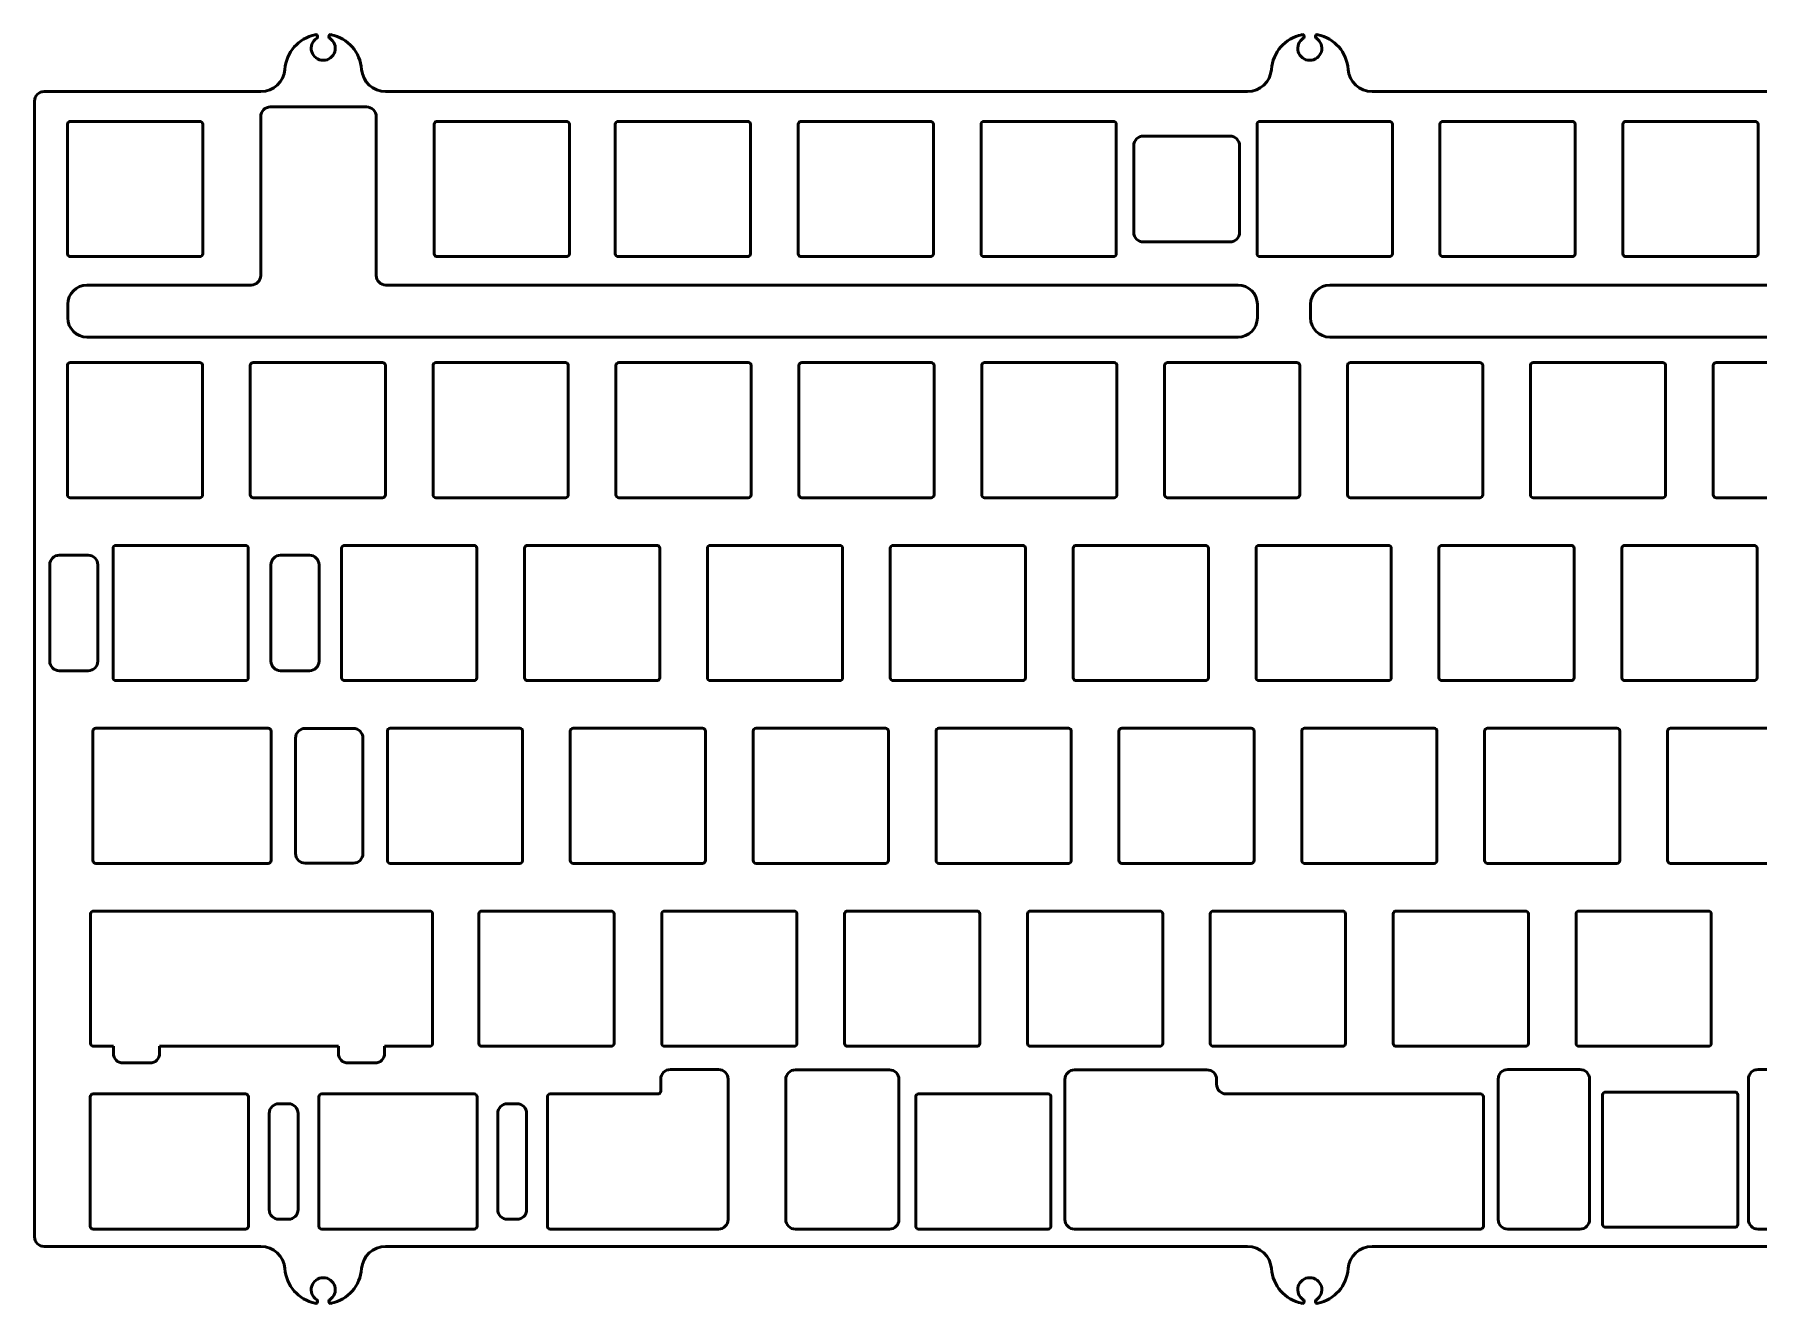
# Model space of a CAD drawing. Header units: millimetres. Extents: x 255 to 605, y 270 to 402.
# Drawn here: x 254.9 to 434, y 270.1 to 402 of the extents above; entities that cross this region are included whole.
import ezdxf

# ---------------------------------------------------------------- set-up
doc = ezdxf.new("R2010")
doc.units = ezdxf.units.MM
doc.header["$LTSCALE"] = 0.75
doc.layers.add('Visible', color=7, linetype='Continuous', lineweight=50)

msp = doc.modelspace()

# ---------------------------------------------------------------- linework, layer by layer
at = {"layer": 'Visible'}
for p, q in [((255.886539, 396.027938, 0.75), (278.405798, 396.027938, 0.75)), ((291.367279, 396.027938, 0.75), (380.905798, 396.027938, 0.75)), ((393.867279, 396.027938, 0.75), (465.905798, 396.027938, 0.75)), ((254.886539, 395.027938, 0.75), (254.886539, 277.027938, 0.75)), ((279.389572, 394.42605, 0.75), (289.389572, 394.42605, 0.75)), ((258.314604, 379.17605, 0.75), (258.314604, 392.62605, 0.75)), ((258.614604, 392.92605, 0.75), (272.064604, 392.92605, 0.75)), ((272.364604, 392.62605, 0.75), (272.364604, 379.17605, 0.75)), ((278.389572, 376.923366, 0.75), (278.389572, 393.42605, 0.75)), ((290.389572, 393.42605, 0.75), (290.389572, 376.923366, 0.75)), ((296.41454, 379.17605, 0.75), (296.41454, 392.62605, 0.75)), ((296.71454, 392.92605, 0.75), (310.16454, 392.92605, 0.75)), ((310.46454, 392.62605, 0.75), (310.46454, 379.17605, 0.75)), ((315.229092, 379.17605, 0.75), (315.229092, 392.62605, 0.75)), ((315.529092, 392.92605, 0.75), (328.979092, 392.92605, 0.75)), ((329.279092, 392.62605, 0.75), (329.279092, 379.17605, 0.75)), ((334.229093, 379.17605, 0.75), (334.229093, 392.62605, 0.75)), ((334.529093, 392.92605, 0.75), (347.979093, 392.92605, 0.75)), ((348.279093, 392.62605, 0.75), (348.279093, 379.17605, 0.75)), ((353.229093, 379.17605, 0.75), (353.229093, 392.62605, 0.75)), ((353.529093, 392.92605, 0.75), (366.979093, 392.92605, 0.75)), ((367.279093, 392.62605, 0.75), (367.279093, 379.17605, 0.75)), ((381.91154, 379.17605, 0.75), (381.91154, 392.62605, 0.75)), ((382.21154, 392.92605, 0.75), (395.66154, 392.92605, 0.75)), ((395.96154, 392.62605, 0.75), (395.96154, 379.17605, 0.75)), ((400.91154, 379.17605, 0.75), (400.91154, 392.62605, 0.75)), ((401.21154, 392.92605, 0.75), (414.66154, 392.92605, 0.75)), ((414.96154, 392.62605, 0.75), (414.96154, 379.17605, 0.75)), ((419.91154, 379.17605, 0.75), (419.91154, 392.62605, 0.75)), ((420.21154, 392.92605, 0.75), (433.66154, 392.92605, 0.75)), ((433.96154, 392.62605, 0.75), (433.96154, 379.17605, 0.75)), ((370.095316, 391.40105, 0.75), (379.095316, 391.40105, 0.75)), ((369.095316, 381.40105, 0.75), (369.095316, 390.40105, 0.75)), ((380.095316, 390.40105, 0.75), (380.095316, 381.40105, 0.75)), ((379.095316, 380.40105, 0.75), (370.095316, 380.40105, 0.75)), ((272.064604, 378.87605, 0.75), (258.614604, 378.87605, 0.75)), ((310.16454, 378.87605, 0.75), (296.71454, 378.87605, 0.75)), ((328.979092, 378.87605, 0.75), (315.529092, 378.87605, 0.75)), ((347.979093, 378.87605, 0.75), (334.529093, 378.87605, 0.75)), ((366.979093, 378.87605, 0.75), (353.529093, 378.87605, 0.75)), ((395.66154, 378.87605, 0.75), (382.21154, 378.87605, 0.75)), ((414.66154, 378.87605, 0.75), (401.21154, 378.87605, 0.75)), ((433.66154, 378.87605, 0.75), (420.21154, 378.87605, 0.75)), ((260.339604, 375.923366, 0.75), (277.389572, 375.923366, 0.75)), ((291.389572, 375.923366, 0.75), (379.936539, 375.923366, 0.75)), ((389.468671, 375.923366, 0.75), (472.706277, 375.923366, 0.75)), ((258.339604, 372.515872, 0.75), (258.339604, 373.923366, 0.75)), ((381.936539, 373.923366, 0.75), (381.936539, 372.515872, 0.75)), ((387.468671, 372.515872, 0.75), (387.468671, 373.923366, 0.75)), ((379.936539, 370.515872, 0.75), (260.339604, 370.515872, 0.75)), ((472.706277, 370.515872, 0.75), (389.468671, 370.515872, 0.75)), ((258.300591, 354.125387, 0.75), (258.300591, 367.575387, 0.75)), ((258.600591, 367.875387, 0.75), (272.050591, 367.875387, 0.75)), ((272.350591, 367.575387, 0.75), (272.350591, 354.125387, 0.75)), ((277.300591, 354.125387, 0.75), (277.300591, 367.575387, 0.75)), ((277.600591, 367.875387, 0.75), (291.050591, 367.875387, 0.75)), ((291.350591, 367.575387, 0.75), (291.350591, 354.125387, 0.75)), ((296.300591, 354.125387, 0.75), (296.300591, 367.575387, 0.75)), ((296.600591, 367.875387, 0.75), (310.050591, 367.875387, 0.75)), ((310.350591, 367.575387, 0.75), (310.350591, 354.125387, 0.75)), ((315.300591, 354.125387, 0.75), (315.300591, 367.575387, 0.75)), ((315.600591, 367.875387, 0.75), (329.050591, 367.875387, 0.75)), ((329.350591, 367.575387, 0.75), (329.350591, 354.125387, 0.75)), ((334.300591, 354.125387, 0.75), (334.300591, 367.575387, 0.75)), ((334.600591, 367.875387, 0.75), (348.050591, 367.875387, 0.75)), ((348.350591, 367.575387, 0.75), (348.350591, 354.125387, 0.75)), ((353.300591, 354.125387, 0.75), (353.300591, 367.575387, 0.75)), ((353.600591, 367.875387, 0.75), (367.050591, 367.875387, 0.75)), ((367.350591, 367.575387, 0.75), (367.350591, 354.125387, 0.75)), ((372.300591, 354.125387, 0.75), (372.300591, 367.575387, 0.75)), ((372.600591, 367.875387, 0.75), (386.050591, 367.875387, 0.75)), ((386.350591, 367.575387, 0.75), (386.350591, 354.125387, 0.75)), ((391.300591, 354.125387, 0.75), (391.300591, 367.575387, 0.75)), ((391.600591, 367.875387, 0.75), (405.050591, 367.875387, 0.75)), ((405.350591, 367.575387, 0.75), (405.350591, 354.125387, 0.75)), ((410.300591, 354.125387, 0.75), (410.300591, 367.575387, 0.75)), ((410.600591, 367.875387, 0.75), (424.050591, 367.875387, 0.75)), ((424.350591, 367.575387, 0.75), (424.350591, 354.125387, 0.75)), ((429.300591, 354.125387, 0.75), (429.300591, 367.575387, 0.75)), ((429.600591, 367.875387, 0.75), (443.050591, 367.875387, 0.75)), ((272.050591, 353.825387, 0.75), (258.600591, 353.825387, 0.75)), ((291.050591, 353.825387, 0.75), (277.600591, 353.825387, 0.75)), ((310.050591, 353.825387, 0.75), (296.600591, 353.825387, 0.75)), ((329.050591, 353.825387, 0.75), (315.600591, 353.825387, 0.75)), ((348.050591, 353.825387, 0.75), (334.600591, 353.825387, 0.75)), ((367.050591, 353.825387, 0.75), (353.600591, 353.825387, 0.75)), ((386.050591, 353.825387, 0.75), (372.600591, 353.825387, 0.75)), ((405.050591, 353.825387, 0.75), (391.600591, 353.825387, 0.75)), ((424.050591, 353.825387, 0.75), (410.600591, 353.825387, 0.75)), ((443.050591, 353.825387, 0.75), (429.600591, 353.825387, 0.75)), ((257.468555, 347.850387, 0.75), (260.468555, 347.850387, 0.75)), ((263.050571, 335.125387, 0.75), (263.050571, 348.575387, 0.75)), ((263.350571, 348.875387, 0.75), (276.800571, 348.875387, 0.75)), ((277.100571, 348.575387, 0.75), (277.100571, 335.125387, 0.75)), ((280.450571, 347.850387, 0.75), (283.450571, 347.850387, 0.75)), ((286.80057, 335.125387, 0.75), (286.80057, 348.575387, 0.75)), ((287.10057, 348.875387, 0.75), (300.55057, 348.875387, 0.75)), ((300.85057, 348.575387, 0.75), (300.85057, 335.125387, 0.75)), ((305.80057, 335.125387, 0.75), (305.80057, 348.575387, 0.75)), ((306.10057, 348.875387, 0.75), (319.55057, 348.875387, 0.75)), ((319.85057, 348.575387, 0.75), (319.85057, 335.125387, 0.75)), ((324.80057, 335.125387, 0.75), (324.80057, 348.575387, 0.75)), ((325.10057, 348.875387, 0.75), (338.55057, 348.875387, 0.75)), ((338.85057, 348.575387, 0.75), (338.85057, 335.125387, 0.75)), ((343.80057, 335.125387, 0.75), (343.80057, 348.575387, 0.75)), ((344.10057, 348.875387, 0.75), (357.55057, 348.875387, 0.75)), ((357.85057, 348.575387, 0.75), (357.85057, 335.125387, 0.75)), ((362.80057, 335.125387, 0.75), (362.80057, 348.575387, 0.75)), ((363.10057, 348.875387, 0.75), (376.55057, 348.875387, 0.75)), ((376.85057, 348.575387, 0.75), (376.85057, 335.125387, 0.75)), ((381.80057, 335.125387, 0.75), (381.80057, 348.575387, 0.75)), ((382.10057, 348.875387, 0.75), (395.55057, 348.875387, 0.75)), ((395.85057, 348.575387, 0.75), (395.85057, 335.125387, 0.75)), ((400.80057, 335.125387, 0.75), (400.80057, 348.575387, 0.75)), ((401.10057, 348.875387, 0.75), (414.55057, 348.875387, 0.75)), ((414.85057, 348.575387, 0.75), (414.85057, 335.125387, 0.75)), ((419.80057, 335.125387, 0.75), (419.80057, 348.575387, 0.75)), ((420.10057, 348.875387, 0.75), (433.55057, 348.875387, 0.75)), ((433.85057, 348.575387, 0.75), (433.85057, 335.125387, 0.75)), ((256.468555, 336.850387, 0.75), (256.468555, 346.850387, 0.75)), ((261.468555, 346.850387, 0.75), (261.468555, 336.850387, 0.75)), ((279.450571, 336.850387, 0.75), (279.450571, 346.850387, 0.75)), ((284.450571, 346.850387, 0.75), (284.450571, 336.850387, 0.75)), ((260.468555, 335.850387, 0.75), (257.468555, 335.850387, 0.75)), ((283.450571, 335.850387, 0.75), (280.450571, 335.850387, 0.75)), ((276.800571, 334.825387, 0.75), (263.350571, 334.825387, 0.75)), ((300.55057, 334.825387, 0.75), (287.10057, 334.825387, 0.75)), ((319.55057, 334.825387, 0.75), (306.10057, 334.825387, 0.75)), ((338.55057, 334.825387, 0.75), (325.10057, 334.825387, 0.75)), ((357.55057, 334.825387, 0.75), (344.10057, 334.825387, 0.75)), ((376.55057, 334.825387, 0.75), (363.10057, 334.825387, 0.75)), ((395.55057, 334.825387, 0.75), (382.10057, 334.825387, 0.75)), ((414.55057, 334.825387, 0.75), (401.10057, 334.825387, 0.75)), ((433.55057, 334.825387, 0.75), (420.10057, 334.825387, 0.75)), ((261.25057, 329.875389, 0.75), (279.17557, 329.875389, 0.75)), ((283.013071, 329.850389, 0.75), (288.013071, 329.850389, 0.75)), ((291.850572, 329.875389, 0.75), (305.300572, 329.875389, 0.75)), ((310.850572, 329.875389, 0.75), (324.300572, 329.875389, 0.75)), ((329.850572, 329.875389, 0.75), (343.300572, 329.875389, 0.75)), ((348.850572, 329.875389, 0.75), (362.300572, 329.875389, 0.75)), ((367.850572, 329.875389, 0.75), (381.300572, 329.875389, 0.75)), ((386.850572, 329.875389, 0.75), (400.300572, 329.875389, 0.75)), ((405.850572, 329.875389, 0.75), (419.300572, 329.875389, 0.75)), ((424.850572, 329.875389, 0.75), (438.300572, 329.875389, 0.75)), ((260.95057, 316.125389, 0.75), (260.95057, 329.575389, 0.75)), ((279.47557, 329.575389, 0.75), (279.47557, 316.125389, 0.75)), ((282.013071, 316.850389, 0.75), (282.013071, 328.850389, 0.75)), ((289.013071, 328.850389, 0.75), (289.013071, 316.850389, 0.75)), ((291.550572, 316.125389, 0.75), (291.550572, 329.575389, 0.75)), ((305.600572, 329.575389, 0.75), (305.600572, 316.125389, 0.75)), ((310.550572, 316.125389, 0.75), (310.550572, 329.575389, 0.75)), ((324.600572, 329.575389, 0.75), (324.600572, 316.125389, 0.75)), ((329.550572, 316.125389, 0.75), (329.550572, 329.575389, 0.75)), ((343.600572, 329.575389, 0.75), (343.600572, 316.125389, 0.75)), ((348.550572, 316.125389, 0.75), (348.550572, 329.575389, 0.75)), ((362.600572, 329.575389, 0.75), (362.600572, 316.125389, 0.75)), ((367.550572, 316.125389, 0.75), (367.550572, 329.575389, 0.75)), ((381.600572, 329.575389, 0.75), (381.600572, 316.125389, 0.75)), ((386.550572, 316.125389, 0.75), (386.550572, 329.575389, 0.75)), ((400.600572, 329.575389, 0.75), (400.600572, 316.125389, 0.75)), ((405.550572, 316.125389, 0.75), (405.550572, 329.575389, 0.75)), ((419.600572, 329.575389, 0.75), (419.600572, 316.125389, 0.75)), ((424.550572, 316.125389, 0.75), (424.550572, 329.575389, 0.75)), ((279.17557, 315.825389, 0.75), (261.25057, 315.825389, 0.75)), ((288.013071, 315.850389, 0.75), (283.013071, 315.850389, 0.75)), ((305.300572, 315.825389, 0.75), (291.850572, 315.825389, 0.75)), ((324.300572, 315.825389, 0.75), (310.850572, 315.825389, 0.75)), ((343.300572, 315.825389, 0.75), (329.850572, 315.825389, 0.75)), ((362.300572, 315.825389, 0.75), (348.850572, 315.825389, 0.75)), ((381.300572, 315.825389, 0.75), (367.850572, 315.825389, 0.75)), ((400.300572, 315.825389, 0.75), (386.850572, 315.825389, 0.75)), ((419.300572, 315.825389, 0.75), (405.850572, 315.825389, 0.75)), ((438.300572, 315.825389, 0.75), (424.850572, 315.825389, 0.75)), ((260.714604, 297.125389, 0.75), (260.714604, 310.575389, 0.75)), ((261.014604, 310.875389, 0.75), (295.954604, 310.875389, 0.75)), ((296.254604, 310.575389, 0.75), (296.254604, 297.125389, 0.75)), ((301.050571, 297.125389, 0.75), (301.050571, 310.575389, 0.75)), ((301.350571, 310.875389, 0.75), (314.800571, 310.875389, 0.75)), ((315.100571, 310.575389, 0.75), (315.100571, 297.125389, 0.75)), ((320.050571, 297.125389, 0.75), (320.050571, 310.575389, 0.75)), ((320.350571, 310.875389, 0.75), (333.800571, 310.875389, 0.75)), ((334.100571, 310.575389, 0.75), (334.100571, 297.125389, 0.75)), ((339.050571, 297.125389, 0.75), (339.050571, 310.575389, 0.75)), ((339.350571, 310.875389, 0.75), (352.800571, 310.875389, 0.75)), ((353.100571, 310.575389, 0.75), (353.100571, 297.125389, 0.75)), ((358.050571, 297.125389, 0.75), (358.050571, 310.575389, 0.75)), ((358.350571, 310.875389, 0.75), (371.800571, 310.875389, 0.75)), ((372.100571, 310.575389, 0.75), (372.100571, 297.125389, 0.75)), ((377.050571, 297.125389, 0.75), (377.050571, 310.575389, 0.75)), ((377.350571, 310.875389, 0.75), (390.800571, 310.875389, 0.75)), ((391.100571, 310.575389, 0.75), (391.100571, 297.125389, 0.75)), ((396.050571, 297.125389, 0.75), (396.050571, 310.575389, 0.75)), ((396.350571, 310.875389, 0.75), (409.800571, 310.875389, 0.75)), ((410.100571, 310.575389, 0.75), (410.100571, 297.125389, 0.75)), ((415.050571, 297.125389, 0.75), (415.050571, 310.575389, 0.75)), ((415.350571, 310.875389, 0.75), (428.800571, 310.875389, 0.75)), ((429.100571, 310.575389, 0.75), (429.100571, 297.125389, 0.75)), ((263.085603, 296.825389, 0.75), (261.014604, 296.825389, 0.75)), ((263.085603, 296.088389, 0.75), (263.085603, 296.825389, 0.75)), ((267.887603, 296.825389, 0.75), (267.887603, 296.088389, 0.75)), ((286.461603, 296.825389, 0.75), (267.887603, 296.825389, 0.75)), ((286.461603, 296.088389, 0.75), (286.461603, 296.825389, 0.75)), ((291.263603, 296.825389, 0.75), (291.263603, 296.088389, 0.75)), ((295.954604, 296.825389, 0.75), (291.263603, 296.825389, 0.75)), ((314.800571, 296.825389, 0.75), (301.350571, 296.825389, 0.75)), ((333.800571, 296.825389, 0.75), (320.350571, 296.825389, 0.75)), ((352.800571, 296.825389, 0.75), (339.350571, 296.825389, 0.75)), ((371.800571, 296.825389, 0.75), (358.350571, 296.825389, 0.75)), ((390.800571, 296.825389, 0.75), (377.350571, 296.825389, 0.75)), ((409.800571, 296.825389, 0.75), (396.350571, 296.825389, 0.75)), ((428.800571, 296.825389, 0.75), (415.350571, 296.825389, 0.75)), ((266.887603, 295.088389, 0.75), (264.085603, 295.088389, 0.75)), ((290.263603, 295.088389, 0.75), (287.461603, 295.088389, 0.75)), ((320.955529, 294.412475, 0.75), (325.955529, 294.412475, 0.75)), ((333.942636, 294.373508, 0.75), (343.705157, 294.377219, 0.75)), ((362.942636, 294.373508, 0.75), (376.705157, 294.378738, 0.75)), ((376.705157, 294.378738, 0.75), (376.705157, 294.377219, 0.75)), ((407.955529, 294.412475, 0.75), (415.455529, 294.412475, 0.75)), ((433.955529, 294.412475, 0.75), (438.955529, 294.412475, 0.75)), ((319.955529, 292.175389, 0.75), (319.955529, 293.412475, 0.75)), ((326.955529, 293.412475, 0.75), (326.955529, 278.825389, 0.75)), ((332.943016, 278.825389, 0.75), (332.943016, 293.373508, 0.75)), ((344.705538, 293.377219, 0.75), (344.705538, 278.825389, 0.75)), ((361.943016, 278.825389, 0.75), (361.943016, 293.373508, 0.75)), ((377.705538, 293.377219, 0.75), (377.705538, 292.874389, 0.75)), ((406.955529, 278.825389, 0.75), (406.955529, 293.412475, 0.75)), ((416.455529, 293.412475, 0.75), (416.455529, 278.825389, 0.75)), ((418.105103, 292.071325, 0.75), (431.555103, 292.071325, 0.75)), ((432.955529, 278.825389, 0.75), (432.955529, 293.412475, 0.75)), ((260.675572, 278.125389, 0.75), (260.675572, 291.575389, 0.75)), ((260.975572, 291.875389, 0.75), (276.817962, 291.875389, 0.75)), ((277.117962, 291.575389, 0.75), (277.117962, 278.125389, 0.75)), ((280.271766, 290.850389, 0.75), (281.271766, 290.850389, 0.75)), ((284.42557, 278.125389, 0.75), (284.42557, 291.575389, 0.75)), ((284.72557, 291.875389, 0.75), (300.567961, 291.875389, 0.75)), ((300.867961, 291.575389, 0.75), (300.867961, 278.125389, 0.75)), ((304.021766, 290.850389, 0.75), (305.021766, 290.850389, 0.75)), ((308.175571, 278.125389, 0.75), (308.175571, 291.575389, 0.75)), ((308.475571, 291.875389, 0.75), (319.655529, 291.875389, 0.75)), ((346.443803, 278.130825, 0.75), (346.443803, 291.580825, 0.75)), ((346.743803, 291.880825, 0.75), (360.193803, 291.880825, 0.75)), ((360.493803, 291.580825, 0.75), (360.493803, 278.130825, 0.75)), ((378.705538, 291.874389, 0.75), (405.12383, 291.87439, 0.75)), ((405.42383, 291.574389, 0.75), (405.42383, 278.125389, 0.75)), ((417.805103, 278.321325, 0.75), (417.805103, 291.771325, 0.75)), ((431.855103, 291.771325, 0.75), (431.855103, 278.321325, 0.75)), ((279.271766, 279.850389, 0.75), (279.271766, 289.850389, 0.75)), ((282.271766, 289.850389, 0.75), (282.271766, 279.850389, 0.75)), ((303.021766, 279.850389, 0.75), (303.021766, 289.850389, 0.75)), ((306.021766, 289.850389, 0.75), (306.021766, 279.850389, 0.75)), ((276.817962, 277.825389, 0.75), (260.975572, 277.825389, 0.75)), ((281.271766, 278.850389, 0.75), (280.271766, 278.850389, 0.75)), ((300.567961, 277.825389, 0.75), (284.72557, 277.825389, 0.75)), ((305.021766, 278.850389, 0.75), (304.021766, 278.850389, 0.75)), ((325.955529, 277.825389, 0.75), (308.475571, 277.825389, 0.75)), ((333.943016, 277.825389, 0.75), (343.705538, 277.825389, 0.75)), ((360.193803, 277.830825, 0.75), (346.743803, 277.830825, 0.75)), ((405.12383, 277.825388, 0.75), (362.943016, 277.825389, 0.75)), ((415.455529, 277.825389, 0.75), (407.955529, 277.825389, 0.75)), ((431.555103, 278.021325, 0.75), (418.105103, 278.021325, 0.75)), ((433.955529, 277.825389, 0.75), (438.955529, 277.825389, 0.75)), ((255.886539, 276.027938, 0.75), (278.405798, 276.027938, 0.75)), ((291.367279, 276.027938, 0.75), (380.905798, 276.027938, 0.75)), ((393.867279, 276.027938, 0.75), (465.905798, 276.027938, 0.75))]:
    msp.add_line(p, q, dxfattribs=at)
at = {"layer": 'Visible', "extrusion": (0, 0, -1)}
for centre, radius, start, end in [((-284.886539, 398.027938, -0.75), 4, 4.411726, 78.03916), ((-284.886539, 400.527938, -0.75), 1.25, 122.896275, 57.103725), ((-284.099015, 401.745438, -0.75), 0.2, 78.03916, 237.103725), ((-285.674063, 401.745438, -0.75), 0.2, 302.896275, 101.96084), ((-284.886539, 398.027938, -0.75), 4, 101.96084, 175.588274), ((-387.386539, 398.027938, -0.75), 4, 4.411726, 78.03916), ((-387.386539, 400.527938, -0.75), 1.25, 122.896275, 57.103725), ((-386.599015, 401.745438, -0.75), 0.2, 78.03916, 237.103725), ((-388.174063, 401.745438, -0.75), 0.2, 302.896275, 101.96084), ((-387.386539, 398.027938, -0.75), 4, 101.96084, 175.588274), ((-255.886539, 395.027938, -0.75), 1, 0, 90), ((-370.095316, 390.40105, -0.75), 1, 0, 90), ((-379.095316, 390.40105, -0.75), 1, 90, 180), ((-370.095316, 381.40105, -0.75), 1, 270, 0), ((-379.095316, 381.40105, -0.75), 1, 180, 270), ((-257.468555, 346.850387, -0.75), 1, 0, 90), ((-260.468555, 346.850387, -0.75), 1, 90, 180), ((-280.450571, 346.850387, -0.75), 1, 0, 90), ((-283.450571, 346.850387, -0.75), 1, 90, 180), ((-257.468555, 336.850387, -0.75), 1, 270, 0), ((-260.468555, 336.850387, -0.75), 1, 180, 270), ((-280.450571, 336.850387, -0.75), 1, 270, 0), ((-283.450571, 336.850387, -0.75), 1, 180, 270), ((-320.955529, 293.412475, -0.75), 1, 0, 90), ((-325.955529, 293.412475, -0.75), 1, 90, 180), ((-362.943016, 293.373508, -0.75), 1, 0, 89.978221), ((-376.705538, 293.377219, -0.75), 1, 89.978221, 180), ((-407.955529, 293.412475, -0.75), 1, 0, 90), ((-415.455529, 293.412475, -0.75), 1, 90, 180), ((-319.655529, 292.175389, -0.75), 0.3, 180, 270), ((-378.705538, 292.874389, -0.75), 1, 270, 0), ((-280.271766, 289.850389, -0.75), 1, 0, 90), ((-281.271766, 289.850389, -0.75), 1, 90, 180), ((-304.021766, 289.850389, -0.75), 1, 0, 90), ((-305.021766, 289.850389, -0.75), 1, 90, 180), ((-280.271766, 279.850389, -0.75), 1, 270, 0), ((-281.271766, 279.850389, -0.75), 1, 180, 270), ((-304.021766, 279.850389, -0.75), 1, 270, 0), ((-305.021766, 279.850389, -0.75), 1, 180, 270), ((-325.955529, 278.825389, -0.75), 1, 180, 270), ((-362.943016, 278.825389, -0.75), 1, 270, 0), ((-407.955529, 278.825389, -0.75), 1, 270, 0), ((-415.455529, 278.825389, -0.75), 1, 180, 270), ((-255.886539, 277.027938, -0.75), 1, 270, 0)]:
    msp.add_arc(centre, radius, start, end, dxfattribs=at)
at = {"layer": 'Visible'}
for centre, radius, start, end in [((278.405798, 398.527938, 0.75), 2.5, 270, 355.588274), ((291.367279, 398.527938, 0.75), 2.5, 184.411726, 270), ((380.905798, 398.527938, 0.75), 2.5, 270, 355.588274), ((393.867279, 398.527938, 0.75), 2.5, 184.411726, 270), ((279.389572, 393.42605, 0.75), 1, 90, 180), ((289.389572, 393.42605, 0.75), 1, 0, 90), ((258.614604, 392.62605, 0.75), 0.3, 90, 180), ((272.064604, 392.62605, 0.75), 0.3, 0, 90), ((296.71454, 392.62605, 0.75), 0.3, 90, 180), ((310.16454, 392.62605, 0.75), 0.3, 0, 90), ((315.529092, 392.62605, 0.75), 0.3, 90, 180), ((328.979092, 392.62605, 0.75), 0.3, 0, 90), ((334.529093, 392.62605, 0.75), 0.3, 90, 180), ((347.979093, 392.62605, 0.75), 0.3, 0, 90), ((353.529093, 392.62605, 0.75), 0.3, 90, 180), ((366.979093, 392.62605, 0.75), 0.3, 0, 90), ((382.21154, 392.62605, 0.75), 0.3, 90, 180), ((395.66154, 392.62605, 0.75), 0.3, 0, 90), ((401.21154, 392.62605, 0.75), 0.3, 90, 180), ((414.66154, 392.62605, 0.75), 0.3, 0, 90), ((420.21154, 392.62605, 0.75), 0.3, 90, 180), ((433.66154, 392.62605, 0.75), 0.3, 0, 90), ((258.614604, 379.17605, 0.75), 0.3, 180, 270), ((272.064604, 379.17605, 0.75), 0.3, 270, 0), ((296.71454, 379.17605, 0.75), 0.3, 180, 270), ((310.16454, 379.17605, 0.75), 0.3, 270, 0), ((315.529092, 379.17605, 0.75), 0.3, 180, 270), ((328.979092, 379.17605, 0.75), 0.3, 270, 0), ((334.529093, 379.17605, 0.75), 0.3, 180, 270), ((347.979093, 379.17605, 0.75), 0.3, 270, 0), ((353.529093, 379.17605, 0.75), 0.3, 180, 270), ((366.979093, 379.17605, 0.75), 0.3, 270, 0), ((382.21154, 379.17605, 0.75), 0.3, 180, 270), ((395.66154, 379.17605, 0.75), 0.3, 270, 0), ((401.21154, 379.17605, 0.75), 0.3, 180, 270), ((414.66154, 379.17605, 0.75), 0.3, 270, 0), ((420.21154, 379.17605, 0.75), 0.3, 180, 270), ((433.66154, 379.17605, 0.75), 0.3, 270, 0), ((260.339604, 373.923366, 0.75), 2, 90, 180), ((379.936539, 373.923366, 0.75), 2, 0, 90), ((389.468671, 373.923366, 0.75), 2, 90, 180), ((260.339604, 372.515872, 0.75), 2, 180, 270), ((379.936539, 372.515872, 0.75), 2, 270, 0), ((389.468671, 372.515872, 0.75), 2, 180, 270), ((258.600591, 367.575387, 0.75), 0.3, 90, 180), ((272.050591, 367.575387, 0.75), 0.3, 0, 90), ((277.600591, 367.575387, 0.75), 0.3, 90, 180), ((291.050591, 367.575387, 0.75), 0.3, 0, 90), ((296.600591, 367.575387, 0.75), 0.3, 90, 180), ((310.050591, 367.575387, 0.75), 0.3, 0, 90), ((315.600591, 367.575387, 0.75), 0.3, 90, 180), ((329.050591, 367.575387, 0.75), 0.3, 0, 90), ((334.600591, 367.575387, 0.75), 0.3, 90, 180), ((348.050591, 367.575387, 0.75), 0.3, 0, 90), ((353.600591, 367.575387, 0.75), 0.3, 90, 180), ((367.050591, 367.575387, 0.75), 0.3, 0, 90), ((372.600591, 367.575387, 0.75), 0.3, 90, 180), ((386.050591, 367.575387, 0.75), 0.3, 0, 90), ((391.600591, 367.575387, 0.75), 0.3, 90, 180), ((405.050591, 367.575387, 0.75), 0.3, 0, 90), ((410.600591, 367.575387, 0.75), 0.3, 90, 180), ((424.050591, 367.575387, 0.75), 0.3, 0, 90), ((429.600591, 367.575387, 0.75), 0.3, 90, 180), ((258.600591, 354.125387, 0.75), 0.3, 180, 270), ((272.050591, 354.125387, 0.75), 0.3, 270, 0), ((277.600591, 354.125387, 0.75), 0.3, 180, 270), ((291.050591, 354.125387, 0.75), 0.3, 270, 0), ((296.600591, 354.125387, 0.75), 0.3, 180, 270), ((310.050591, 354.125387, 0.75), 0.3, 270, 0), ((315.600591, 354.125387, 0.75), 0.3, 180, 270), ((329.050591, 354.125387, 0.75), 0.3, 270, 0), ((334.600591, 354.125387, 0.75), 0.3, 180, 270), ((348.050591, 354.125387, 0.75), 0.3, 270, 0), ((353.600591, 354.125387, 0.75), 0.3, 180, 270), ((367.050591, 354.125387, 0.75), 0.3, 270, 0), ((372.600591, 354.125387, 0.75), 0.3, 180, 270), ((386.050591, 354.125387, 0.75), 0.3, 270, 0), ((391.600591, 354.125387, 0.75), 0.3, 180, 270), ((405.050591, 354.125387, 0.75), 0.3, 270, 0), ((410.600591, 354.125387, 0.75), 0.3, 180, 270), ((424.050591, 354.125387, 0.75), 0.3, 270, 0), ((429.600591, 354.125387, 0.75), 0.3, 180, 270), ((263.350571, 348.575387, 0.75), 0.3, 90, 180), ((276.800571, 348.575387, 0.75), 0.3, 0, 90), ((287.10057, 348.575387, 0.75), 0.3, 90, 180), ((300.55057, 348.575387, 0.75), 0.3, 0, 90), ((306.10057, 348.575387, 0.75), 0.3, 90, 180), ((319.55057, 348.575387, 0.75), 0.3, 0, 90), ((325.10057, 348.575387, 0.75), 0.3, 90, 180), ((338.55057, 348.575387, 0.75), 0.3, 0, 90), ((344.10057, 348.575387, 0.75), 0.3, 90, 180), ((357.55057, 348.575387, 0.75), 0.3, 0, 90), ((363.10057, 348.575387, 0.75), 0.3, 90, 180), ((376.55057, 348.575387, 0.75), 0.3, 0, 90), ((382.10057, 348.575387, 0.75), 0.3, 90, 180), ((395.55057, 348.575387, 0.75), 0.3, 0, 90), ((401.10057, 348.575387, 0.75), 0.3, 90, 180), ((414.55057, 348.575387, 0.75), 0.3, 0, 90), ((420.10057, 348.575387, 0.75), 0.3, 90, 180), ((433.55057, 348.575387, 0.75), 0.3, 0, 90), ((263.350571, 335.125387, 0.75), 0.3, 180, 270), ((276.800571, 335.125387, 0.75), 0.3, 270, 0), ((287.10057, 335.125387, 0.75), 0.3, 180, 270), ((300.55057, 335.125387, 0.75), 0.3, 270, 0), ((306.10057, 335.125387, 0.75), 0.3, 180, 270), ((319.55057, 335.125387, 0.75), 0.3, 270, 0), ((325.10057, 335.125387, 0.75), 0.3, 180, 270), ((338.55057, 335.125387, 0.75), 0.3, 270, 0), ((344.10057, 335.125387, 0.75), 0.3, 180, 270), ((357.55057, 335.125387, 0.75), 0.3, 270, 0), ((363.10057, 335.125387, 0.75), 0.3, 180, 270), ((376.55057, 335.125387, 0.75), 0.3, 270, 0), ((382.10057, 335.125387, 0.75), 0.3, 180, 270), ((395.55057, 335.125387, 0.75), 0.3, 270, 0), ((401.10057, 335.125387, 0.75), 0.3, 180, 270), ((414.55057, 335.125387, 0.75), 0.3, 270, 0), ((420.10057, 335.125387, 0.75), 0.3, 180, 270), ((433.55057, 335.125387, 0.75), 0.3, 270, 0), ((261.25057, 329.575389, 0.75), 0.3, 90, 180), ((279.17557, 329.575389, 0.75), 0.3, 0, 90), ((283.013071, 328.850389, 0.75), 1, 90, 180), ((288.013071, 328.850389, 0.75), 1, 0, 90), ((291.850572, 329.575389, 0.75), 0.3, 90, 180), ((305.300572, 329.575389, 0.75), 0.3, 0, 90), ((310.850572, 329.575389, 0.75), 0.3, 90, 180), ((324.300572, 329.575389, 0.75), 0.3, 0, 90), ((329.850572, 329.575389, 0.75), 0.3, 90, 180), ((343.300572, 329.575389, 0.75), 0.3, 0, 90), ((348.850572, 329.575389, 0.75), 0.3, 90, 180), ((362.300572, 329.575389, 0.75), 0.3, 0, 90), ((367.850572, 329.575389, 0.75), 0.3, 90, 180), ((381.300572, 329.575389, 0.75), 0.3, 0, 90), ((386.850572, 329.575389, 0.75), 0.3, 90, 180), ((400.300572, 329.575389, 0.75), 0.3, 0, 90), ((405.850572, 329.575389, 0.75), 0.3, 90, 180), ((419.300572, 329.575389, 0.75), 0.3, 0, 90), ((424.850572, 329.575389, 0.75), 0.3, 90, 180), ((261.25057, 316.125389, 0.75), 0.3, 180, 270), ((279.17557, 316.125389, 0.75), 0.3, 270, 0), ((283.013071, 316.850389, 0.75), 1, 180, 270), ((288.013071, 316.850389, 0.75), 1, 270, 0), ((291.850572, 316.125389, 0.75), 0.3, 180, 270), ((305.300572, 316.125389, 0.75), 0.3, 270, 0), ((310.850572, 316.125389, 0.75), 0.3, 180, 270), ((324.300572, 316.125389, 0.75), 0.3, 270, 0), ((329.850572, 316.125389, 0.75), 0.3, 180, 270), ((343.300572, 316.125389, 0.75), 0.3, 270, 0), ((348.850572, 316.125389, 0.75), 0.3, 180, 270), ((362.300572, 316.125389, 0.75), 0.3, 270, 0), ((367.850572, 316.125389, 0.75), 0.3, 180, 270), ((381.300572, 316.125389, 0.75), 0.3, 270, 0), ((386.850572, 316.125389, 0.75), 0.3, 180, 270), ((400.300572, 316.125389, 0.75), 0.3, 270, 0), ((405.850572, 316.125389, 0.75), 0.3, 180, 270), ((419.300572, 316.125389, 0.75), 0.3, 270, 0), ((424.850572, 316.125389, 0.75), 0.3, 180, 270), ((261.014604, 310.575389, 0.75), 0.3, 90, 180), ((295.954604, 310.575389, 0.75), 0.3, 0, 90), ((301.350571, 310.575389, 0.75), 0.3, 90, 180), ((314.800571, 310.575389, 0.75), 0.3, 0, 90), ((320.350571, 310.575389, 0.75), 0.3, 90, 180), ((333.800571, 310.575389, 0.75), 0.3, 0, 90), ((339.350571, 310.575389, 0.75), 0.3, 90, 180), ((352.800571, 310.575389, 0.75), 0.3, 0, 90), ((358.350571, 310.575389, 0.75), 0.3, 90, 180), ((371.800571, 310.575389, 0.75), 0.3, 0, 90), ((377.350571, 310.575389, 0.75), 0.3, 90, 180), ((390.800571, 310.575389, 0.75), 0.3, 0, 90), ((396.350571, 310.575389, 0.75), 0.3, 90, 180), ((409.800571, 310.575389, 0.75), 0.3, 0, 90), ((415.350571, 310.575389, 0.75), 0.3, 90, 180), ((428.800571, 310.575389, 0.75), 0.3, 0, 90), ((261.014604, 297.125389, 0.75), 0.3, 180, 270), ((264.085603, 296.088389, 0.75), 1, 180, 270), ((266.887603, 296.088389, 0.75), 1, 270, 0), ((287.461603, 296.088389, 0.75), 1, 180, 270), ((290.263603, 296.088389, 0.75), 1, 270, 0), ((295.954604, 297.125389, 0.75), 0.3, 270, 0), ((301.350571, 297.125389, 0.75), 0.3, 180, 270), ((314.800571, 297.125389, 0.75), 0.3, 270, 0), ((320.350571, 297.125389, 0.75), 0.3, 180, 270), ((333.800571, 297.125389, 0.75), 0.3, 270, 0), ((339.350571, 297.125389, 0.75), 0.3, 180, 270), ((352.800571, 297.125389, 0.75), 0.3, 270, 0), ((358.350571, 297.125389, 0.75), 0.3, 180, 270), ((371.800571, 297.125389, 0.75), 0.3, 270, 0), ((377.350571, 297.125389, 0.75), 0.3, 180, 270), ((390.800571, 297.125389, 0.75), 0.3, 270, 0), ((396.350571, 297.125389, 0.75), 0.3, 180, 270), ((409.800571, 297.125389, 0.75), 0.3, 270, 0), ((415.350571, 297.125389, 0.75), 0.3, 180, 270), ((428.800571, 297.125389, 0.75), 0.3, 270, 0), ((333.943016, 293.373508, 0.75), 1, 90.021779, 180), ((343.705538, 293.377219, 0.75), 1, 0, 90.021779), ((433.955529, 293.412475, 0.75), 1, 90, 180), ((418.105103, 291.771325, 0.75), 0.3, 90, 180), ((431.555103, 291.771325, 0.75), 0.3, 0, 90), ((260.975572, 291.575389, 0.75), 0.3, 90, 180), ((276.817962, 291.575389, 0.75), 0.3, 0, 90), ((284.72557, 291.575389, 0.75), 0.3, 90, 180), ((300.567961, 291.575389, 0.75), 0.3, 0, 90), ((308.475571, 291.575389, 0.75), 0.3, 90, 180), ((346.743803, 291.580825, 0.75), 0.3, 90, 180), ((360.193803, 291.580825, 0.75), 0.3, 0, 90), ((405.12383, 291.574389, 0.75), 0.3, 0, 90), ((260.975572, 278.125389, 0.75), 0.3, 180, 270), ((276.817962, 278.125389, 0.75), 0.3, 270, 0), ((284.72557, 278.125389, 0.75), 0.3, 180, 270), ((300.567961, 278.125389, 0.75), 0.3, 270, 0), ((308.475571, 278.125389, 0.75), 0.3, 180, 270), ((333.943016, 278.825389, 0.75), 1, 180, 270), ((343.705538, 278.825389, 0.75), 1, 270, 0), ((346.743803, 278.130825, 0.75), 0.3, 180, 270), ((360.193803, 278.130825, 0.75), 0.3, 270, 0), ((405.12383, 278.125389, 0.75), 0.3, 270, 0), ((418.105103, 278.321325, 0.75), 0.3, 180, 270), ((431.555103, 278.321325, 0.75), 0.3, 270, 0), ((433.955529, 278.825389, 0.75), 1, 180, 270), ((278.405798, 273.527938, 0.75), 2.5, 4.411726, 90), ((291.367279, 273.527938, 0.75), 2.5, 90, 175.588274), ((380.905798, 273.527938, 0.75), 2.5, 4.411726, 90), ((393.867279, 273.527938, 0.75), 2.5, 90, 175.588274)]:
    msp.add_arc(centre, radius, start, end, dxfattribs=at)
at = {"layer": 'Visible', "extrusion": (2.1e-15, -2.1e-15, -1)}
msp.add_arc((-277.389572, 376.923366, -0.75), 1, 180, 270, dxfattribs=at)
at = {"layer": 'Visible', "extrusion": (-2.1e-15, -2.1e-15, -1)}
msp.add_arc((-291.389572, 376.923366, -0.75), 1, 270, 0, dxfattribs=at)
at = {"layer": 'Visible', "extrusion": (0, -1e-16, -1)}
for centre, radius, start, end in [((-284.886539, 274.027938, -0.75), 4, 281.96084, 355.588274), ((-284.886539, 271.527938, -0.75), 1.25, 302.896275, 237.103725), ((-284.886539, 274.027938, -0.75), 4, 184.411726, 258.03916), ((-387.386539, 274.027938, -0.75), 4, 281.96084, 355.588274), ((-387.386539, 271.527938, -0.75), 1.25, 302.896275, 237.103725), ((-387.386539, 274.027938, -0.75), 4, 184.411726, 258.03916), ((-284.099015, 270.310438, -0.75), 0.2, 122.896275, 281.96084), ((-285.674063, 270.310438, -0.75), 0.2, 258.03916, 57.103725), ((-386.599015, 270.310438, -0.75), 0.2, 122.896275, 281.96084), ((-388.174063, 270.310438, -0.75), 0.2, 258.03916, 57.103725)]:
    msp.add_arc(centre, radius, start, end, dxfattribs=at)

doc.saveas('drawing.dxf')
